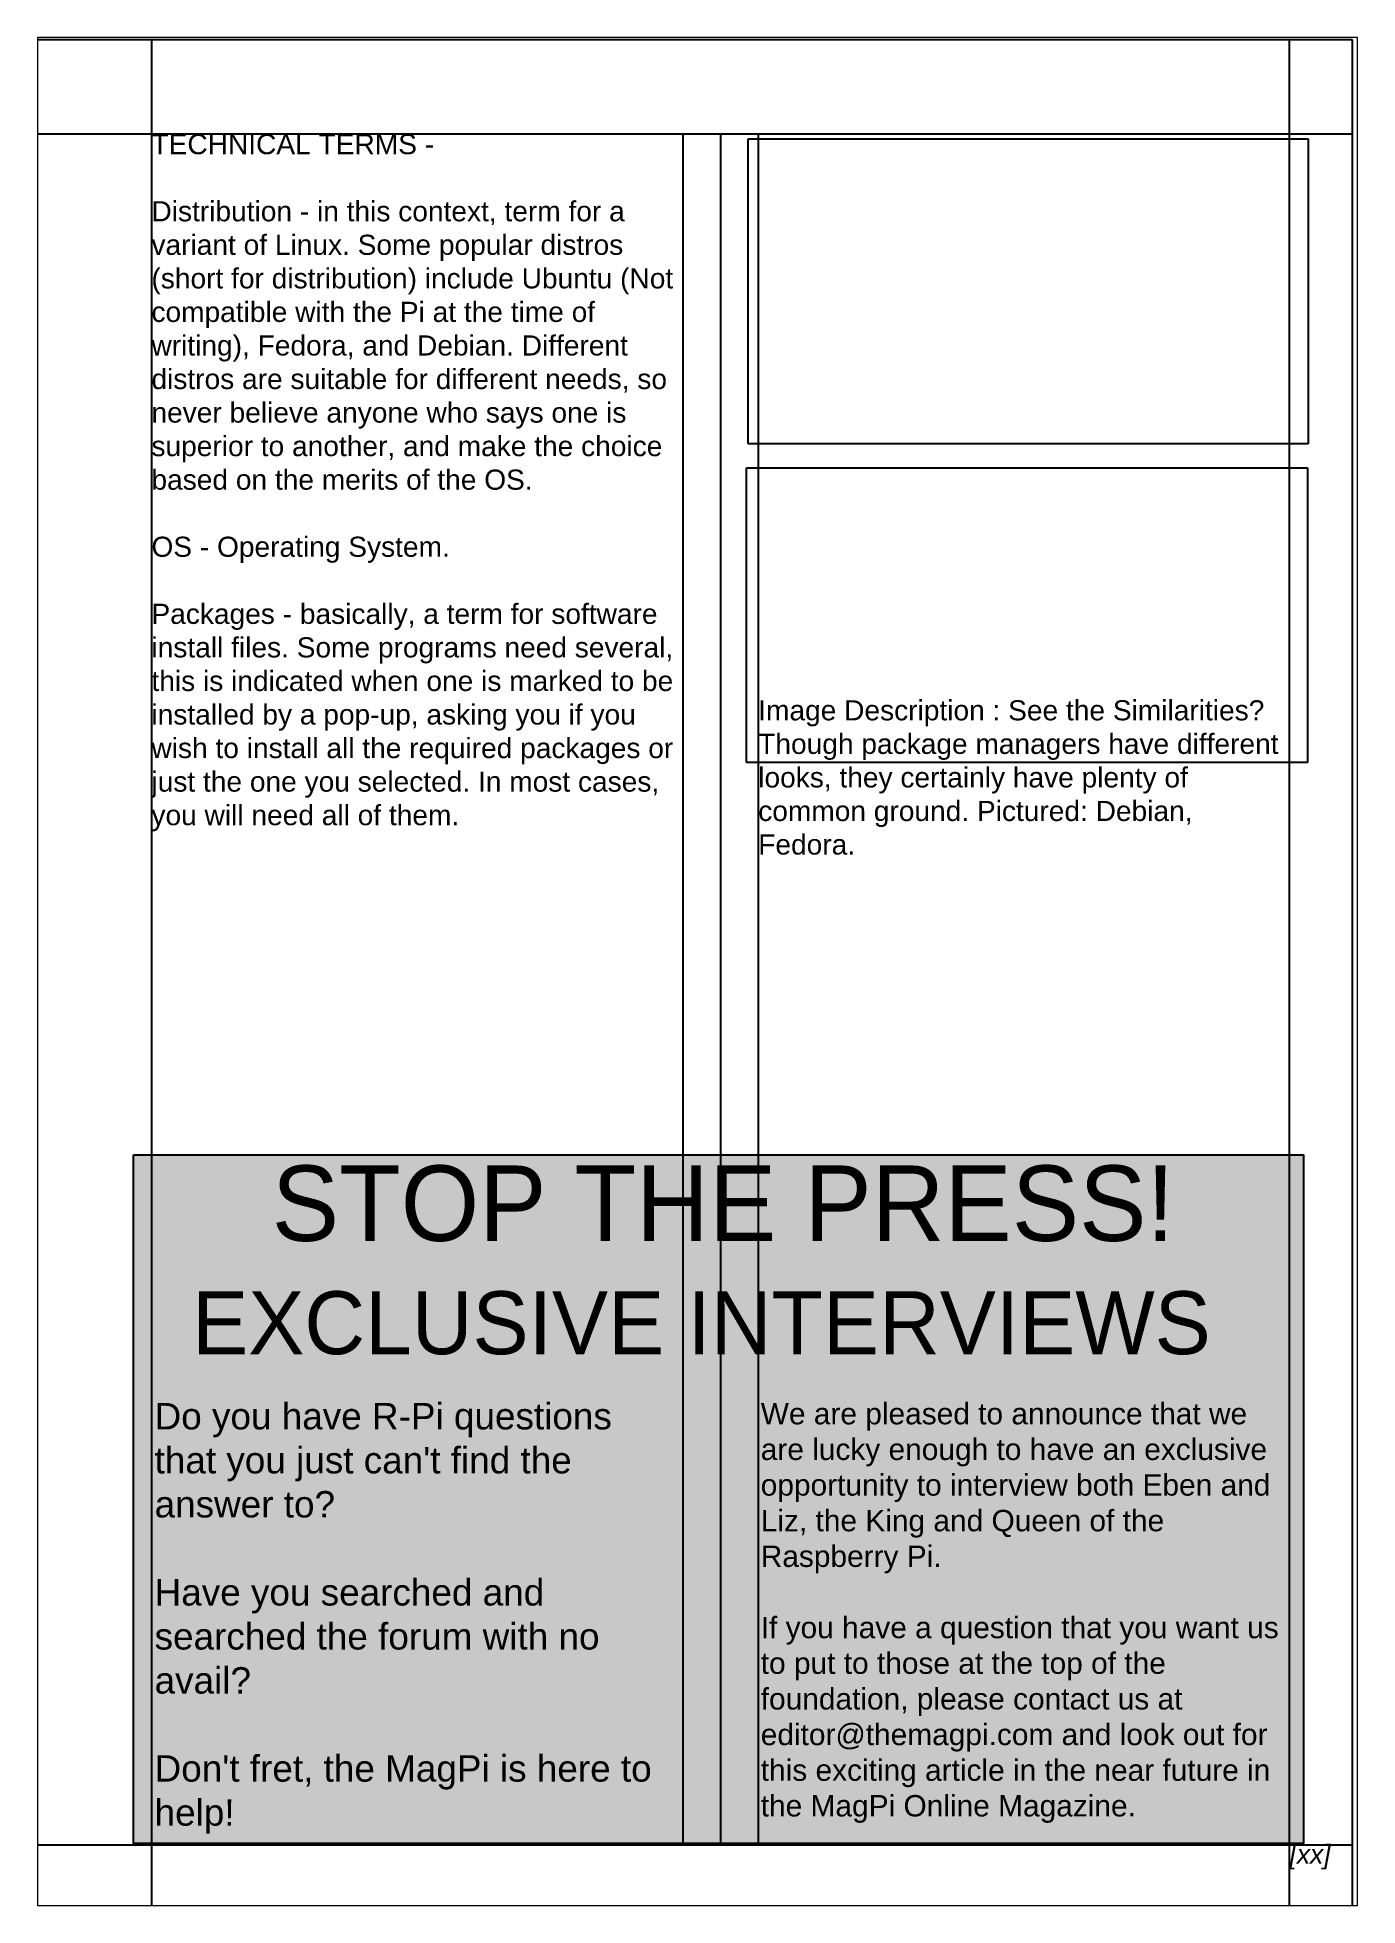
# Paper-space layout 'right page' of a CAD drawing. Header units: millimetres. Extents: x -3 to 207, y -3 to 294.
# The model-space entities are those that its viewports show. They can reach past a viewport. Long polylines and large blocks are cut down to what shows.
import ezdxf

# ---------------------------------------------------------------- set-up
doc = ezdxf.new("R2010")
doc.units = ezdxf.units.MM
doc.layers.get('Defpoints').update_dxf_attribs({"color": 6})
doc.layers.add('Images', color=7, linetype='Continuous')
doc.layers.add('Text', color=7, linetype='Continuous')
doc.styles.get("Standard").update_dxf_attribs({"font": 'arial.ttf'})
picture_1 = doc.add_image_def('image1.png', size_in_pixel=(917, 499))
picture_2 = doc.add_image_def('image2.png', size_in_pixel=(1007, 529))

msp = doc.modelspace()

# ---------------------------------------------------------------- hatches: boundary and pattern name
at = {"layer": 'Images'}
h = msp.add_hatch(color=120, dxfattribs=at)
h.dxf.hatch_style = 1
h.paths.add_polyline_path([(226.15, 119.69), (412.23, 119.69), (412.23, 10.18), (226.15, 10.18)])
h = msp.add_hatch(color=112, dxfattribs=at)
h.dxf.hatch_style = 1
h.paths.add_polyline_path([(226.15, 119.69), (412.23, 119.69), (412.23, 10.18), (226.15, 10.18)])

# ---------------------------------------------------------------- linework, layer by layer
at = {"layer": 'Defpoints'}
for p, q in [((210, 297), (0, 297)), ((210, 0), (210, 297)), ((420, 297), (210, 297)), ((210, 297), (210, 0)), ((229, 297), (229, 0)), ((410, 0), (410, 297)), ((420, 0), (420, 297)), ((210, 282), (0, 282)), ((420, 282), (210, 282)), ((313.5, 282), (313.5, 10)), ((319.5, 282), (319.5, 10)), ((325.5, 282), (325.5, 10)), ((0, 10), (210, 10)), ((210, 10), (420, 10)), ((0, 0), (210, 0)), ((210, 0), (420, 0))]:
    msp.add_line(p, q, dxfattribs=at)
at = {"layer": 'Images'}
msp.add_lwpolyline([(226.15, 119.69), (412.23, 119.69), (412.23, 10.18), (226.15, 10.18)], close=True, dxfattribs=at)

# ---------------------------------------------------------------- texts
at = {"layer": 'Images', "attachment_point": 1}
for s, width, heights, insert, char_height in [('\\pi19.046;{\\fStylus BT|b0|i0|c0|p34;\\H1.2x;\\C4;STOP THE PRESS!\\P\\pi6.3865;\\fTop Secret Without Lines|b0|i0|c0|p2;\\H0.83333x;\\C256;EXCLUSIVE INTERVIEWS}', 180.634, [0], (229.09, 118.01), 10), ("{\\C131;Do you have R-Pi questions that you just can't find the answer to?\\P \\PHave you searched and searched the forum with no avail?\\P\\PDon't fret, the MagPi is here to help!}", 83.8209, [0], (229.5, 80.25), 4.2), ('{\\C4;We are pleased to announce that we are lucky enough to have an exclusive opportunity to interview both Eben and Liz, the King and Queen of the Raspberry Pi.\\P\\PIf you have a question that you want us to put to those at the top of the foundation, please contact us at editor@themagpi.com and look out for this exciting article in the near future in the MagPi Online Magazine.}', 84.24, [69.02], (325.9, 80.25), 3.4)]:
    msp.add_mtext_dynamic_manual_height_columns(s, width=width, gutter_width=12.5, heights=heights, dxfattribs=dict(at, insert=insert, char_height=char_height))
at = {"layer": 'Text', "attachment_point": 1}
for s, width, insert, char_height in [('TECHNICAL TERMS - \\P{\\H1.3419x; }\\PDistribution - in this context, term for a {\\H1.2364x; }variant of Linux. Some popular distros {\\H1.2801x; }(short for distribution) include Ubuntu (Not {\\H1.2655x; }compatible with the Pi at the time of {\\H1.2704x; }writing), Fedora, and Debian. Different {\\H1.2688x; }distros are suitable for different needs, so {\\H1.2693x; }never believe anyone who says one is {\\H1.2521x; }superior to another, and make the choice {\\H1.2493x; }based on the merits of the OS.{\\H1.268x; }\\P{\\H1.2529x; }\\POS - Operating System.{\\H1.2668x; }\\P{\\H1.2533x; }\\PPackages - basically, a term for software {\\H1.266x; }install files. Some programs need several, {\\H1.2703x; }this is indicated when one is marked to be {\\H1.2518x; }installed by a pop-up, asking you if you {\\H1.2665x; }wish to install all the required packages or {\\H1.253x; }just the one you selected. In most cases, {\\H1.249x; }you will need all of them.{\\H1.2674x; }', 84.5, (229, 282), 3.2), ('\\P{\\H1.3333x; }\\P{\\H1.2222x; }\\P{\\H1.2593x; }\\P{\\H1.2469x; }\\P{\\H1.251x; }\\P{\\H1.2497x; }\\P{\\H1.2501x; }\\P{\\H1.25x; }\\P{\\H1.25x; }\\P{\\H1.25x; }\\P{\\H1.25x; }\\P{\\H1.25x; }\\P{\\H1.25x; }\\P{\\H1.25x; }\\P{\\H0.88889x;Image Description : See the Similarities? \\H1.2983x; \\H0.77024x;Though package managers have different \\H1.2178x; \\H0.82114x;looks, they certainly have plenty of \\H1.2446x; \\H0.80344x;common ground. Pictured: Debian, \\H1.2186x; \\H0.82058x;Fedora.\\H1.2188x; }', 84.5, (325.5, 282), 3.6), ('{\\fArial|b0|i1|c0|p34;[xx]}', 10, (410, 10), 3)]:
    msp.add_mtext_dynamic_manual_height_columns(s, width=width, gutter_width=12.5, heights=[0], dxfattribs=dict(at, insert=insert, char_height=char_height))

# ---------------------------------------------------------------- pictures from other files: only their frames are drawn
at = {"layer": 'Images'}
image = msp.add_image(picture_1, insert=(323.88, 232.73), size_in_units=(89.1, 48.49), dxfattribs=at)
image.dxf.flags = 7
image = msp.add_image(picture_2, insert=(323.62, 182.08), size_in_units=(89.21, 46.87), dxfattribs=at)
image.dxf.flags = 7

psp = doc.layouts.new('right page')

# ---------------------------------------------------------------- viewports
at = {"layer": '0'}
psp.add_viewport(center=(101.81, 145.35), size=(209.97, 297.053), view_center_point=(315.84, 148.85), view_height=297.053, dxfattribs=at)

doc.saveas('drawing.dxf')
